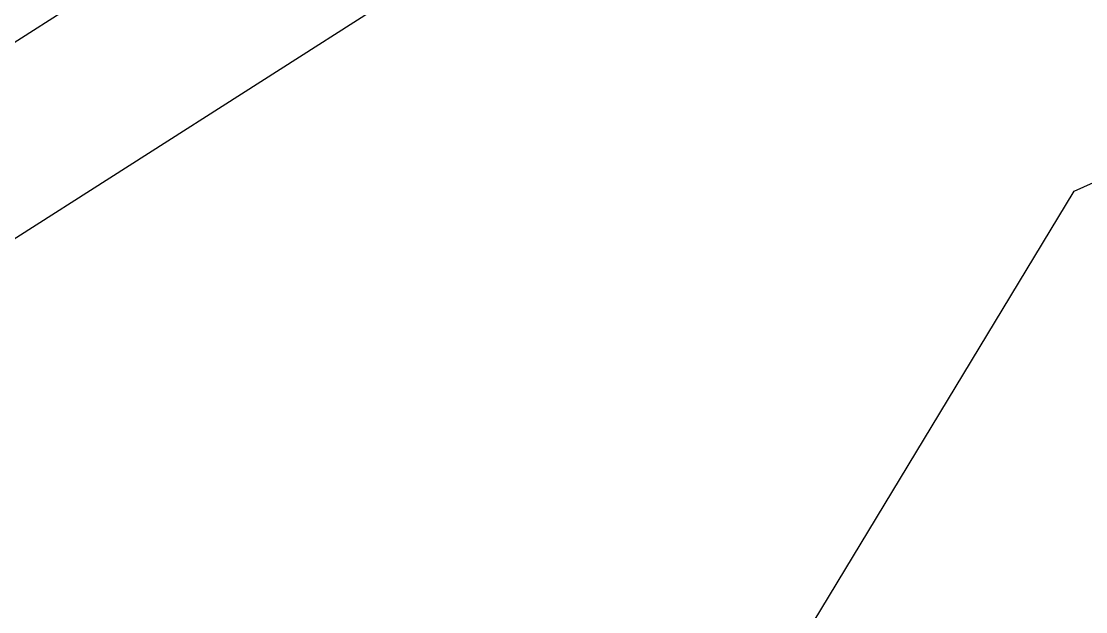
# Model space of a CAD drawing. Extents: x 268 to 383, y 668 to 793.
# Drawn here: x 276.492 to 277.528, y 681.533 to 682.106 of the extents above; entities that cross this region are included whole.
import ezdxf

# ---------------------------------------------------------------- set-up
doc = ezdxf.new("R2010")
doc.units = 0
doc.header["$LTSCALE"] = 0.5
doc.header["$MEASUREMENT"] = 0
doc.layers.get('0').update_dxf_attribs({"linetype": 'CONTINUOUS'})
for name, color, linetype in [('P02', 1, 'CONTINUOUS'), ('P03', 5, 'CONTINUOUS'), ('P04', 7, 'CONTINUOUS')]:
    doc.layers.add(name, color=color, linetype=linetype)

# ---------------------------------------------------------------- blocks, each defined once
blk = doc.blocks.new('*U44')
at = {"color": 3}
for p, q in [((3.2067, 12.1103, 6), (3.2067, 1.1103, 6)), ((3.4067, 1.1103, 6), (3.4067, 11.9103, 6))]:
    blk.add_line(p, q, dxfattribs=at)
blk = doc.blocks.new('2')
at = {"layer": 'P03', "extrusion": (-0.741602, -0.473162, 0.475546), "elevation": 52.741}
blk.add_lwpolyline([(-46.236, 134.333), (-48.732, 144.973), (-48.141, 153.374), (-46.287, 158.494), (-42.63, 163.098), (-33.85, 166.217), (-27.031, 164.36), (-27.031, 164.36)], dxfattribs=at)
at = {"layer": 'P04', "color": 5, "extrusion": (-0.741602, -0.473162, 0.475546)}
blk.add_circle((-50.535, 232.981, 113.943), 2.219, dxfattribs=at)
at = {"layer": 'P04', "color": 3, "extrusion": (0.002275, 0.707103, 0.707107), "xscale": 10, "yscale": 10, "zscale": 10, "rotation": 132.2621201352395}
blk.add_blockref('*U44', (105.127, -3.589, -22.5), dxfattribs=at)

msp = doc.modelspace()

# ---------------------------------------------------------------- block references
at = {"layer": 'P02', "xscale": 0.09999999999990905, "yscale": 0.1000000000000227, "zscale": 0.1}
msp.add_blockref('2', (278.2373, 676.6205), dxfattribs=at)

doc.saveas('drawing.dxf')
